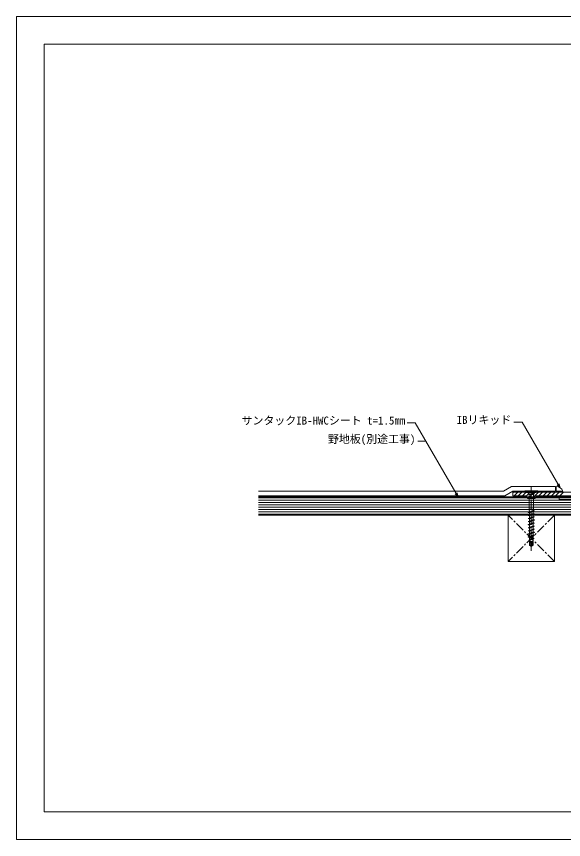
# Model space of a CAD drawing. Units: millimetres, scale not verified. Extents: x -630 to 630, y -446 to 446.
# Drawn here: x -630 to -38, y -446 to 446 of the extents above; entities that cross this region are included whole.
import ezdxf
from ezdxf.enums import TextEntityAlignment as Align

# ---------------------------------------------------------------- set-up
doc = ezdxf.new("R2010")
doc.units = ezdxf.units.MM
doc.header["$LTSCALE"] = 2
doc.linetypes.add('CHAIN1', pattern=[8, 5, -1, 1, -1])
for name, color, linetype, lineweight in [('0-0_輪郭線', 2, 'Continuous', 9), ('0-1_図面枠', 7, 'Continuous', 9), ('0-2_文字', 5, 'Continuous', 9), ('0-6_IBｼｰﾄ', 7, 'Continuous', 9), ('0-7_躯体', 7, 'Continuous', 9), ('0-8_野地板', 2, 'Continuous', 9), ('0-9_部材(ﾄﾞﾚﾝ)', 4, 'Continuous', 9), ('0-A_中心線', 7, 'CHAIN1', 9), ('0-B_IBリキッド', 7, 'Continuous', 9), ('0-C_部材(ﾋﾞｽ類)', 7, 'Continuous', 9), ('0-D_寸法線', 7, 'Continuous', 9)]:
    doc.layers.add(name, color=color, linetype=linetype, lineweight=lineweight)
doc.styles.add('ＭＳ ゴシック', font='')
doc.styles.get('ＭＳ ゴシック').set_extended_font_data('MS Gothic')

msp = doc.modelspace()

# ---------------------------------------------------------------- linework, layer by layer
at = {"layer": '0-0_輪郭線'}
msp.add_lwpolyline([(600, 415.5), (-600, 415.5), (-600, -415.5), (600, -415.5)], close=True, dxfattribs=at)
at = {"layer": '0-1_図面枠'}
msp.add_lwpolyline([(630, -445.5), (630, 445.5), (-630, 445.5), (-630, -445.5)], close=True, dxfattribs=at)
at = {"layer": '0-6_IBｼｰﾄ'}
for p, q in [((-368.057, -68.435), (-103.057, -68.435)), ((-94.397, -63.435), (-103.057, -68.435)), ((-93.057, -68.435), (-101.717, -73.435)), ((-94.397, -63.435), (-47.057, -63.435)), ((-93.057, -68.435), (-47.057, -68.435)), ((-47.057, -68.435), (-47.057, -63.435)), ((-368.057, -73.435), (-101.717, -73.435))]:
    msp.add_line(p, q, dxfattribs=at)
at = {"layer": '0-7_躯体'}
for p, q in [((-368.057, -74.435), (381.943, -74.435)), ((-368.057, -94.435), (381.943, -94.435))]:
    msp.add_line(p, q, dxfattribs=at)
msp.add_lwpolyline([(-48.057, -144.435), (-98.057, -144.435), (-98.057, -94.435), (-48.057, -94.435)], close=True, dxfattribs=at)
at = {"layer": '0-8_野地板'}
for p, q in [((-368.057, -75.685), (381.943, -75.685)), ((-368.057, -78.185), (381.943, -78.185)), ((-368.057, -80.685), (381.943, -80.685)), ((-368.057, -83.185), (381.943, -83.185)), ((-368.057, -85.685), (381.943, -85.685)), ((-368.057, -88.185), (381.943, -88.185)), ((-368.057, -90.685), (381.943, -90.685)), ((-368.057, -93.185), (381.943, -93.185))]:
    msp.add_line(p, q, dxfattribs=at)
at = {"layer": '0-9_部材(ﾄﾞﾚﾝ)'}
for p, q in [((-93.057, -70.252), (-92.24, -69.435)), ((-91.75, -73.435), (-87.75, -69.435)), ((-87.26, -73.435), (-83.26, -69.435)), ((-82.769, -73.435), (-78.769, -69.435)), ((-78.279, -73.435), (-74.279, -69.435)), ((-64.809, -73.435), (-60.809, -69.435)), ((-60.319, -73.435), (-56.319, -69.435)), ((-55.829, -73.435), (-51.829, -69.435)), ((-51.339, -73.435), (-47.339, -69.435)), ((-46.848, -73.435), (-42.848, -69.435)), ((-42.358, -73.435), (-38.358, -69.435))]:
    msp.add_line(p, q, dxfattribs=at)
for points in [[(-77.057, -76.435), (-69.057, -76.435), (-67.902, -73.435), (81.788, -73.435), (82.943, -76.435), (90.943, -76.435), (92.098, -73.435), (106.943, -73.435), (106.943, -69.435), (-93.057, -69.435), (-93.057, -73.435), (-78.212, -73.435)], [(-73.057, -74.435), (-73.057, -69.435), (-93.057, -69.435), (-93.057, -73.435), (-78.212, -73.435), (-77.827, -74.435)], [(6.943, -69.435), (-38.057, -69.435), (-73.057, -69.435), (-73.057, -74.435), (-68.287, -74.435), (-67.902, -73.435), (6.943, -73.435)], [(-77.057, -76.435), (-69.057, -76.435), (-68.287, -74.435), (-77.827, -74.435)], [(-43.057, -77.435), (56.943, -77.435), (56.943, -74.435), (-43.057, -74.435)]]:
    msp.add_lwpolyline(points, close=True, dxfattribs=at)
for points in [[(-76.789, -76.435), (-74.789, -74.435), (-73.057, -72.703), (-69.789, -69.435)], [(-72.299, -76.435), (-70.299, -74.435), (-65.299, -69.435)]]:
    msp.add_lwpolyline(points, dxfattribs=at)
at = {"layer": '0-A_中心線'}
for p, q in [((-73.057, -62.935), (-73.057, -132.935)), ((-48.057, -94.435), (-98.057, -144.435)), ((-48.057, -144.435), (-98.057, -94.435))]:
    msp.add_line(p, q, dxfattribs=at)
at = {"layer": '0-B_IBリキッド'}
for q in [(-46.057, -63.435), (-39.057, -68.435)]:
    msp.add_line((-46.057, -68.435), q, dxfattribs=at)
msp.add_arc((-46.057, -70.835), 7.4, 18.92464, 90, dxfattribs=at)
at = {"layer": '0-C_部材(ﾋﾞｽ類)'}
for p, q in [((-80.057, -69.435), (-80.057, -68.435)), ((-66.057, -69.435), (-80.057, -69.435)), ((-76.407, -70.235), (-80.057, -69.435)), ((-66.557, -67.935), (-79.557, -67.935)), ((-69.707, -70.235), (-76.407, -70.235)), ((-76.407, -70.235), (-75.417, -72.135)), ((-69.707, -70.235), (-70.697, -72.135)), ((-69.707, -70.235), (-66.057, -69.435)), ((-66.057, -69.435), (-66.057, -68.435)), ((-70.697, -72.135), (-75.417, -72.135)), ((-75.417, -72.135), (-75.417, -87.935)), ((-70.697, -72.135), (-70.697, -87.935)), ((-75.527, -88.306), (-75.417, -87.935)), ((-74.444, -87.935), (-75.527, -88.306)), ((-75.527, -88.306), (-75.257, -88.404)), ((-70.697, -87.935), (-75.417, -87.935)), ((-74.022, -87.935), (-75.257, -88.404)), ((-75.257, -88.404), (-75.174, -90.777)), ((-70.84, -87.935), (-70.882, -89.128)), ((-70.279, -89.347), (-76.407, -91.225)), ((-70.14, -89.813), (-76.407, -91.325)), ((-76.407, -91.225), (-75.174, -90.777)), ((-76.407, -91.325), (-76.407, -91.225)), ((-76.407, -91.325), (-75.157, -91.78)), ((-69.707, -92.995), (-76.407, -94.665)), ((-76.407, -94.565), (-75.157, -94.11)), ((-76.407, -94.665), (-76.407, -94.565)), ((-76.407, -94.665), (-75.157, -95.12)), ((-69.707, -96.335), (-76.407, -98.005)), ((-76.407, -97.905), (-75.157, -97.45)), ((-76.407, -98.005), (-76.407, -97.905)), ((-76.407, -98.005), (-75.157, -98.46)), ((-70.882, -89.128), (-75.174, -90.777)), ((-70.916, -90.095), (-75.157, -91.78)), ((-75.157, -91.78), (-75.157, -94.11)), ((-70.957, -92.44), (-75.157, -94.11)), ((-70.957, -93.45), (-75.157, -95.12)), ((-75.157, -95.12), (-75.157, -97.45)), ((-70.957, -95.78), (-75.157, -97.45)), ((-70.957, -96.79), (-75.157, -98.46)), ((-70.957, -91.275), (-70.916, -90.095)), ((-70.957, -91.275), (-70.957, -92.44)), ((-69.707, -92.895), (-70.957, -92.44)), ((-69.707, -92.995), (-70.957, -93.45)), ((-70.957, -93.45), (-70.957, -95.78)), ((-69.707, -96.235), (-70.957, -95.78)), ((-69.707, -96.335), (-70.957, -96.79)), ((-70.957, -96.79), (-70.957, -99.12)), ((-70.14, -89.813), (-70.916, -90.095)), ((-70.279, -89.347), (-70.882, -89.128)), ((-70.14, -89.813), (-70.279, -89.347)), ((-69.707, -99.675), (-76.407, -101.345)), ((-76.407, -101.245), (-75.157, -100.79)), ((-76.407, -101.345), (-76.407, -101.245)), ((-76.407, -101.345), (-75.157, -101.8)), ((-69.707, -103.015), (-76.407, -104.685)), ((-76.407, -104.585), (-75.157, -104.13)), ((-76.407, -104.685), (-76.407, -104.585)), ((-76.407, -104.685), (-75.157, -105.14)), ((-69.707, -106.355), (-76.407, -108.025)), ((-75.157, -98.46), (-75.157, -100.79)), ((-70.957, -99.12), (-75.157, -100.79)), ((-70.957, -100.13), (-75.157, -101.8)), ((-75.157, -101.8), (-75.157, -104.13)), ((-70.957, -102.46), (-75.157, -104.13)), ((-70.957, -103.47), (-75.157, -105.14)), ((-75.157, -105.14), (-75.157, -107.47)), ((-70.957, -105.8), (-75.157, -107.47)), ((-70.957, -106.81), (-75.157, -108.48)), ((-69.707, -99.575), (-70.957, -99.12)), ((-69.707, -99.675), (-70.957, -100.13)), ((-70.957, -100.13), (-70.957, -102.46)), ((-69.707, -102.915), (-70.957, -102.46)), ((-69.707, -103.015), (-70.957, -103.47)), ((-70.957, -103.47), (-70.957, -105.8)), ((-69.707, -106.255), (-70.957, -105.8)), ((-69.707, -106.355), (-70.957, -106.81)), ((-70.957, -106.81), (-70.957, -109.14)), ((-76.407, -107.925), (-75.157, -107.47)), ((-76.407, -108.025), (-76.407, -107.925)), ((-76.407, -108.025), (-75.157, -108.48)), ((-69.707, -109.695), (-76.407, -111.365)), ((-76.407, -111.265), (-75.157, -110.81)), ((-76.407, -111.365), (-76.407, -111.265)), ((-76.407, -111.365), (-75.157, -111.82)), ((-69.707, -113.035), (-76.407, -114.705)), ((-76.407, -114.605), (-75.157, -114.15)), ((-76.407, -114.705), (-76.407, -114.605)), ((-76.407, -114.705), (-75.157, -115.16)), ((-75.157, -108.48), (-75.157, -110.81)), ((-70.957, -109.14), (-75.157, -110.81)), ((-70.957, -110.15), (-75.157, -111.82)), ((-75.157, -111.82), (-75.157, -114.15)), ((-70.957, -112.48), (-75.157, -114.15)), ((-70.957, -113.49), (-75.157, -115.16)), ((-75.157, -115.16), (-75.157, -117.49)), ((-70.957, -115.82), (-75.157, -117.49)), ((-69.707, -109.595), (-70.957, -109.14)), ((-69.707, -109.695), (-70.957, -110.15)), ((-70.957, -110.15), (-70.957, -112.48)), ((-69.707, -112.935), (-70.957, -112.48)), ((-69.707, -113.035), (-70.957, -113.49)), ((-70.957, -113.49), (-70.957, -115.82)), ((-69.707, -116.275), (-70.957, -115.82)), ((-69.707, -116.375), (-76.407, -118.045)), ((-76.407, -117.945), (-75.157, -117.49)), ((-76.407, -118.045), (-76.407, -117.945)), ((-76.407, -118.045), (-75.157, -118.5)), ((-70.012, -119.715), (-75.808, -121.385)), ((-75.808, -121.285), (-74.888, -120.951)), ((-75.808, -121.385), (-75.808, -121.285)), ((-75.808, -121.385), (-74.781, -121.759)), ((-70.957, -116.83), (-75.157, -118.5)), ((-75.157, -118.935), (-75.157, -118.5)), ((-75.157, -118.935), (-74.888, -120.951)), ((-75.047, -122.935), (-71.067, -122.935)), ((-75.047, -126.715), (-75.047, -122.935)), ((-71, -119.256), (-74.888, -120.951)), ((-71.115, -120.117), (-74.781, -121.759)), ((-74.781, -121.759), (-74.757, -121.935)), ((-74.757, -121.935), (-74.757, -122.935)), ((-74.447, -125.535), (-74.447, -122.935)), ((-72.867, -126), (-72.867, -122.935)), ((-71.767, -125.355), (-71.767, -122.935)), ((-71.567, -126.454), (-71.567, -122.935)), ((-71.115, -120.117), (-71.357, -121.935)), ((-71.357, -121.935), (-71.357, -122.935)), ((-70.012, -119.715), (-71.115, -120.117)), ((-71.067, -122.935), (-71.067, -126.715)), ((-70.957, -118.935), (-71, -119.256)), ((-70.012, -119.615), (-71, -119.256)), ((-69.707, -116.375), (-70.957, -116.83)), ((-70.957, -116.83), (-70.957, -118.935)), ((-74.904, -126.582), (-75.047, -126.715)), ((-75.047, -126.715), (-73.418, -127.855)), ((-73.937, -126.515), (-73.823, -126.595)), ((-73.057, -127.935), (-73.418, -127.855)), ((-73.225, -127.408), (-73.057, -127.935)), ((-73.12, -126.439), (-72.867, -126)), ((-72.969, -127.436), (-71.767, -125.355)), ((-71.567, -126.454), (-72.969, -127.436)), ((-72.969, -127.436), (-72.696, -127.855)), ((-71.067, -126.715), (-72.696, -127.855)), ((-71.567, -126.454), (-71.067, -126.715))]:
    msp.add_line(p, q, dxfattribs=at)
for points in [[(-69.707, -92.995), (-69.707, -92.895), (-76.407, -94.565)], [(-69.707, -96.335), (-69.707, -96.235), (-76.407, -97.905)], [(-69.707, -99.675), (-69.707, -99.575), (-76.407, -101.245)], [(-69.707, -103.015), (-69.707, -102.915), (-76.407, -104.585)], [(-69.707, -106.355), (-69.707, -106.255), (-76.407, -107.925)], [(-69.707, -109.695), (-69.707, -109.595), (-76.407, -111.265)], [(-69.707, -113.035), (-69.707, -112.935), (-76.407, -114.605)], [(-69.707, -116.375), (-69.707, -116.275), (-76.407, -117.945)], [(-70.012, -119.715), (-70.012, -119.615), (-75.808, -121.285)], [(-72.969, -127.436), (-73.057, -127.935), (-72.696, -127.855)]]:
    msp.add_lwpolyline(points, dxfattribs=at)
for centre, radius, start, end in [((-79.557, -68.435), 0.5, 90, 180), ((-66.557, -68.435), 0.5, 0, 90), ((-75.875, -125.535), 1.428, 312.84567, 0), ((-74.379, -127.147), 0.772, 55, 132.84567), ((-73.25, -125.535), 1.197, 180, 235), ((-73.543, -126.195), 0.488, 235, 330), ((-74.728, -127.887), 1.577, 17.67229, 55), ((-72.076, -127.042), 1.206, 150, 197.67229)]:
    msp.add_arc(centre, radius, start, end, dxfattribs=at)
at = {"layer": '0-D_寸法線'}
for p, q in [((-82.857, 6.376), (-91.857, 6.376)), ((-41.756, -64.814), (-82.857, 6.376)), ((-186.976, -14.335), (-195.976, -14.335))]:
    msp.add_line(p, q, dxfattribs=at)
for points in [[(-152.278, -74.435), (-198.524, 5.666), (-207.524, 5.666)], [(-44.938, -61.632), (-41.756, -64.814), (-42.921, -60.467)], [(-155.46, -71.253), (-152.278, -74.435), (-153.442, -70.089)]]:
    msp.add_lwpolyline(points, dxfattribs=at)

# ---------------------------------------------------------------- texts
at = {"layer": '0-2_文字', "color": 7, "style": 'ＭＳ ゴシック'}
for s, p in [('サンタックIB-HWCシート t=1.5㎜', (-386.495, 1.122)), ('IBリキッド', (-153.784, 1.831)), ('野地板(別途工事)', (-293.017, -18.879))]:
    msp.add_text(s, height=8.666, dxfattribs=at).set_placement(p, align=Align.BOTTOM_LEFT)

doc.saveas('drawing.dxf')
